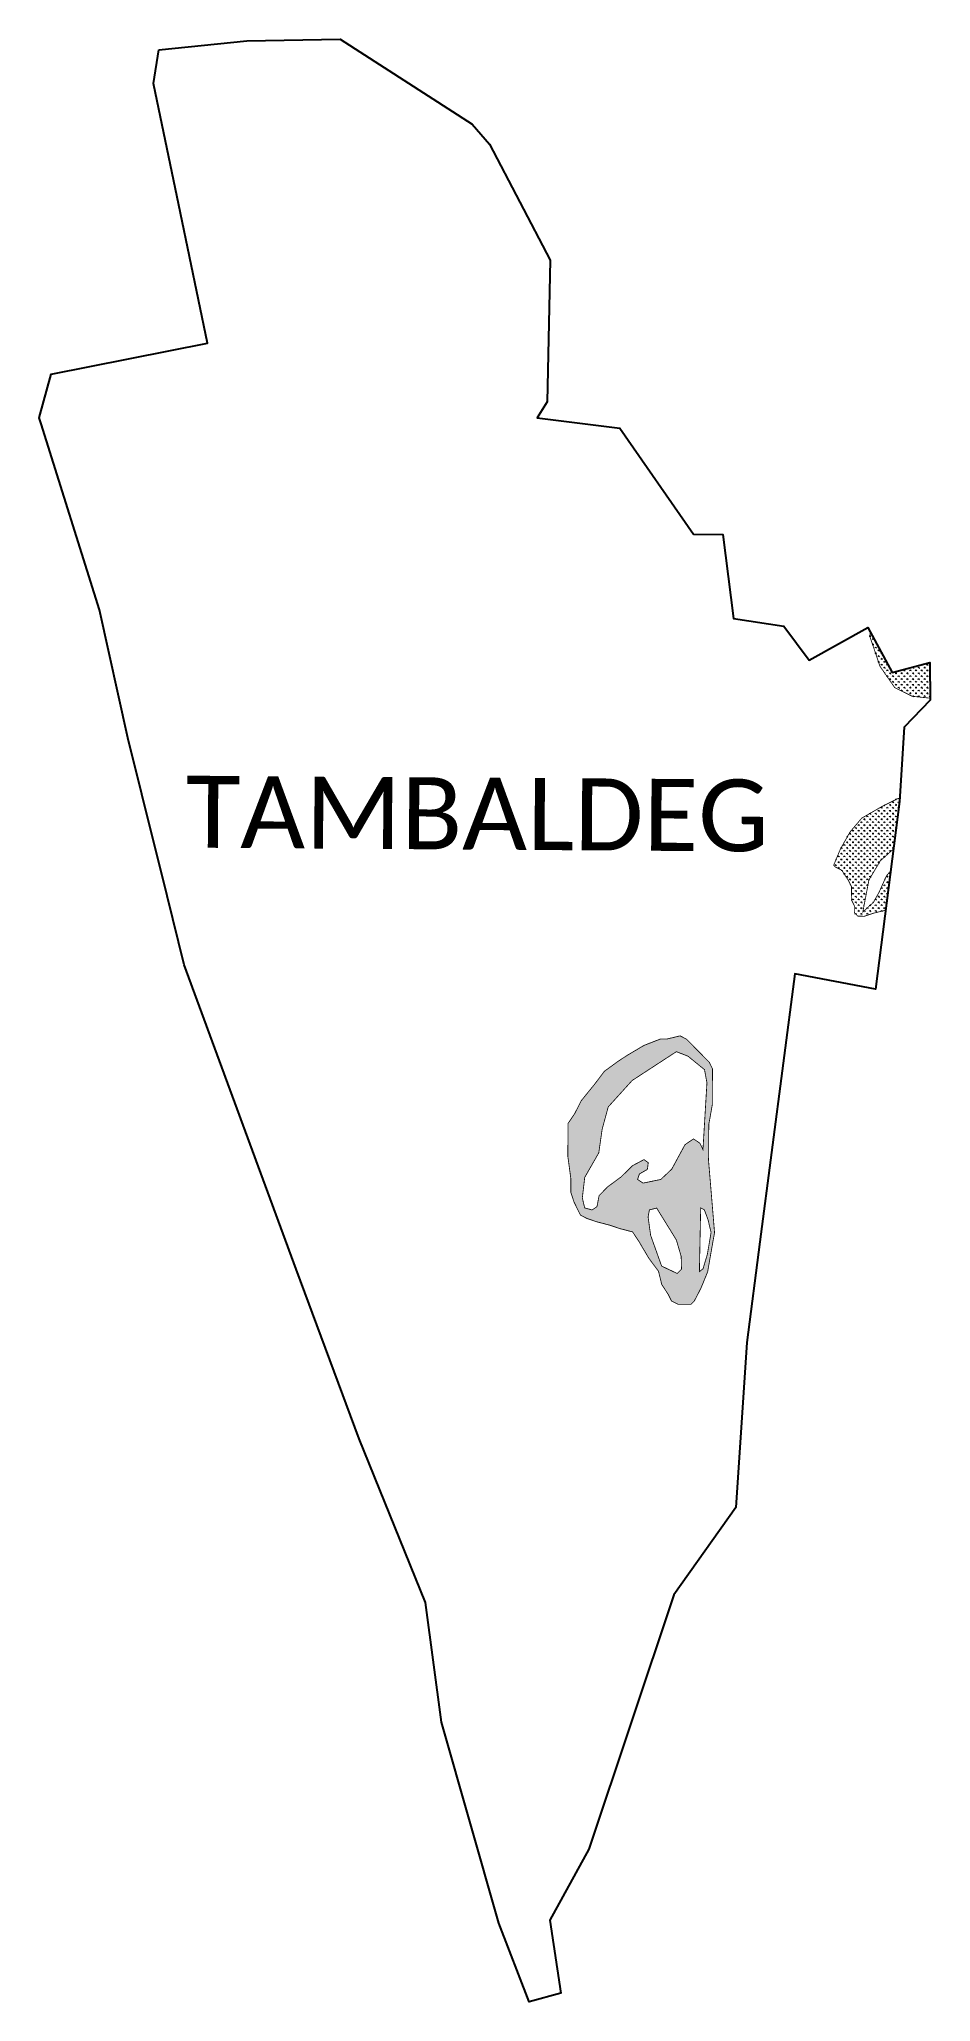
# Model space of a CAD drawing. Header units: metres. Extents: x 329589 to 330690, y 1799874 to 1802297.
import ezdxf

# ---------------------------------------------------------------- set-up
doc = ezdxf.new("R2010")
doc.units = ezdxf.units.M
doc.layers.add('MANGROOVES BUFFER ZONE', color=120, linetype='Continuous')
doc.layers.add('VILLAGE NAME', color=250, linetype='Continuous')
pattern_1 = [(90, (0, 0), (-3.535533905, 3.535533905), [0.9375, -6.133567815]), (45, (0, 0), (-3.535533906, 3.535533906), [0.9375, -4.0625]), (135, (0, 0), (-3.535533906, -3.535533906), [0.9375, -4.0625])]

msp = doc.modelspace()

# ---------------------------------------------------------------- hatches: boundary and pattern name
at = {"layer": 'MANGROOVES BUFFER ZONE'}
h = msp.add_hatch(dxfattribs=at)
h.set_pattern_fill('GRASS', color=256, scale=5)
h.set_pattern_definition(pattern_1)
h.paths.add_polyline_path([(330641.8, 1801515), (330614.9, 1801564.9), (330614.4, 1801559.5), (330626.8, 1801522.8), (330645.1, 1801496.3), (330666.8, 1801485.6), (330689, 1801483.3), (330688.6, 1801527.4)])
h = msp.add_hatch(dxfattribs=at)
h.set_pattern_fill('GRASS', color=256, scale=5)
h.set_pattern_definition(pattern_1)
h.paths.add_polyline_path([(330667.2, 1801313.1), (330653.2, 1801286.1), (330634.8, 1801263.8), (330626, 1801244.2), (330618.8, 1801231.2), (330605.7, 1801219.3), (330613.2, 1801258.7), (330627.2, 1801282.4), (330646.6, 1801299.9)], flags=16)
h.paths.add_polyline_path([(330650.8, 1801355.7), (330651.1, 1801359.6), (330648.8, 1801359.3), (330628.9, 1801349.3), (330604.3, 1801335.1), (330589.9, 1801318.1), (330578, 1801296.9), (330569.7, 1801277), (330571.7, 1801274.9), (330579.7, 1801270.8), (330587.7, 1801258.6), (330591.7, 1801250.5), (330591.6, 1801234.4), (330595.6, 1801226.2), (330595.5, 1801218.2), (330599.5, 1801214.1), (330607.6, 1801214), (330619.7, 1801218), (330633.8, 1801221.4), (330640, 1801270.1), (330653.2, 1801286.1), (330667.2, 1801313.1), (330646.6, 1801299.9), (330643.4, 1801297)])
h = msp.add_hatch(dxfattribs=at)
h.set_pattern_fill('GRASS', color=256, scale=5)
h.set_pattern_definition(pattern_1)
h.paths.add_polyline_path([(330419, 1800867.9), (330415.3, 1800912.4), (330415.6, 1800956.9), (330419.9, 1800981.1), (330420, 1801001.3), (330420.1, 1801013.4), (330420.2, 1801025.5), (330416.2, 1801033.7), (330408.2, 1801041.8), (330396.2, 1801054), (330388.2, 1801062.2), (330380.1, 1801066.3), (330363.9, 1801062.4), (330355.8, 1801062.4), (330335.6, 1801054.5), (330315.3, 1801042.5), (330303.1, 1801034.5), (330286.8, 1801022.6), (330274.6, 1801006.5), (330258.3, 1800986.4), (330250.1, 1800970.3), (330241.9, 1800958.2), (330241.8, 1800942.1), (330241.6, 1800917.8), (330245.4, 1800889.5), (330245.3, 1800873.3), (330249.2, 1800861.2), (330257.2, 1800845), (330265.2, 1800840.8), (330277.3, 1800836.7), (330293.4, 1800832.5), (330305.5, 1800828.4), (330321.6, 1800824.2), (330329.6, 1800812), (330341.6, 1800791.7), (330353.6, 1800775.5), (330357.5, 1800759.3), (330365.5, 1800747.1), (330369.5, 1800739), (330377.5, 1800734.9), (330385.6, 1800734.8), (330393.7, 1800734.8), (330397.7, 1800738.8), (330406, 1800754.9), (330414.2, 1800775), (330418.4, 1800799.2), (330422.7, 1800823.4)])
h.paths.add_polyline_path([(330290.4, 1800879.6), (330280.2, 1800869), (330277.6, 1800855.4), (330271.5, 1800851.3), (330262.5, 1800853.9), (330259.5, 1800866), (330262.5, 1800891.6), (330279.8, 1800921.8), (330284, 1800951.1), (330291.5, 1800978.6), (330320.9, 1801011.1), (330375.6, 1801046.8), (330389.9, 1801041.2), (330410.3, 1801024.6), (330413.3, 1801008.4), (330408.4, 1800925.9), (330404.6, 1800933.8), (330396.7, 1800939.1), (330386.2, 1800931.9), (330380.5, 1800921.4), (330369.9, 1800901.8), (330356.4, 1800889), (330334.5, 1800884.5), (330327.7, 1800889), (330330, 1800895.8), (330339.8, 1800901.4), (330340.9, 1800909.7), (330335.6, 1800913.5), (330321.3, 1800905.9), (330307.7, 1800892.4)], flags=16)
h.paths.add_polyline_path([(330342.3, 1800851.4), (330351.3, 1800853.6), (330375.5, 1800814.4), (330381.5, 1800794), (330381.9, 1800778.2), (330376.6, 1800772.9), (330357.4, 1800782), (330343.8, 1800820.1), (330340.7, 1800842.7)], flags=16)
h.paths.add_polyline_path([(330405.6, 1800853.9), (330410.1, 1800851.5), (330414.6, 1800839.4), (330418.4, 1800823.6), (330413.9, 1800796.9), (330408.5, 1800778.7), (330404, 1800775.2)], flags=16)

# ---------------------------------------------------------------- linework, layer by layer
at = {"color": 3}
msp.add_lwpolyline([(329737, 1802283.9), (329845.4, 1802295.2), (329960.8, 1802297), (330123.6, 1802192), (330144.8, 1802167.6), (330220, 1802024.3), (330216.1, 1801849.1), (330203.8, 1801829.6), (330305.7, 1801816.6), (330396.6, 1801685.9), (330433.1, 1801685.6), (330446.1, 1801581.7), (330508.1, 1801572.2), (330539.3, 1801530.2), (330612, 1801570.4), (330641.8, 1801515), (330688.6, 1801527.4), (330689, 1801480.8), (330656.9, 1801447.4), (330650.8, 1801355.7), (330621.4, 1801123.9), (330521.6, 1801143), (330478.7, 1800812), (330462.6, 1800687.7), (330449, 1800484), (330372.3, 1800376.1), (330267.4, 1800062.1), (330219.4, 1799974.4), (330233.1, 1799884), (330193.7, 1799873.6), (330156.3, 1799970.6), (330085.7, 1800218.7), (330066.1, 1800366.4), (329984, 1800568.9), (329906.3, 1800778.3), (329768.2, 1801154.1), (329747.1, 1801239.4), (329716, 1801364.7), (329698.6, 1801434.5), (329663.7, 1801592.4), (329591.5, 1801822.1), (329589.3, 1801829.3), (329603.8, 1801883.3), (329796.8, 1801921.7), (329763.6, 1802082.1), (329730.3, 1802242.5), (329737, 1802283.9)], dxfattribs=at)
at = {"layer": 'MANGROOVES BUFFER ZONE', "const_width": 1}
for points in [[(330614.9, 1801564.9), (330614.4, 1801559.5), (330626.8, 1801522.8), (330645.1, 1801496.3), (330666.8, 1801485.6), (330689, 1801483.3)], [(330651.1, 1801359.6), (330648.8, 1801359.3), (330628.9, 1801349.3), (330604.3, 1801335.1), (330589.9, 1801318.1), (330578, 1801296.9), (330569.7, 1801277), (330571.7, 1801274.9), (330579.7, 1801270.8), (330587.7, 1801258.6), (330591.7, 1801250.5), (330591.6, 1801234.4), (330595.6, 1801226.2), (330595.5, 1801218.2), (330599.5, 1801214.1), (330607.6, 1801214), (330619.7, 1801218), (330633.8, 1801221.4)], [(330640, 1801270.1), (330634.8, 1801263.8), (330626, 1801244.2), (330618.8, 1801231.2), (330605.7, 1801219.3), (330613.2, 1801258.7), (330627.2, 1801282.4), (330643.4, 1801297)]]:
    msp.add_lwpolyline(points, dxfattribs=at)
for points in [[(330419, 1800867.9), (330415.3, 1800912.4), (330415.6, 1800956.9), (330419.9, 1800981.1), (330420, 1801001.3), (330420.1, 1801013.4), (330420.2, 1801025.5), (330416.2, 1801033.7), (330408.2, 1801041.8), (330396.2, 1801054), (330388.2, 1801062.2), (330380.1, 1801066.3), (330363.9, 1801062.4), (330355.8, 1801062.4), (330335.6, 1801054.5), (330315.3, 1801042.5), (330303.1, 1801034.5), (330286.8, 1801022.6), (330274.6, 1801006.5), (330258.3, 1800986.4), (330250.1, 1800970.3), (330241.9, 1800958.2), (330241.8, 1800942.1), (330241.6, 1800917.8), (330245.4, 1800889.5), (330245.3, 1800873.3), (330249.2, 1800861.2), (330257.2, 1800845), (330265.2, 1800840.8), (330277.3, 1800836.7), (330293.4, 1800832.5), (330305.5, 1800828.4), (330321.6, 1800824.2), (330329.6, 1800812), (330341.6, 1800791.7), (330353.6, 1800775.5), (330357.5, 1800759.3), (330365.5, 1800747.1), (330369.5, 1800739), (330377.5, 1800734.9), (330385.6, 1800734.8), (330393.7, 1800734.8), (330397.7, 1800738.8), (330406, 1800754.9), (330414.2, 1800775), (330418.4, 1800799.2), (330422.7, 1800823.4), (330419, 1800867.9)], [(330290.4, 1800879.6), (330280.2, 1800869), (330277.6, 1800855.4), (330271.5, 1800851.3), (330262.5, 1800853.9), (330259.5, 1800866), (330262.5, 1800891.6), (330279.8, 1800921.8), (330284, 1800951.1), (330291.5, 1800978.6), (330320.9, 1801011.1), (330375.6, 1801046.8), (330389.9, 1801041.2), (330410.3, 1801024.6), (330413.3, 1801008.4), (330408.4, 1800925.9), (330404.6, 1800933.8), (330396.7, 1800939.1), (330386.2, 1800931.9), (330380.5, 1800921.4), (330369.9, 1800901.8), (330356.4, 1800889), (330334.5, 1800884.5), (330327.7, 1800889), (330330, 1800895.8), (330339.8, 1800901.4), (330340.9, 1800909.7), (330335.6, 1800913.5), (330321.3, 1800905.9), (330307.7, 1800892.4), (330290.4, 1800879.6)], [(330342.3, 1800851.4), (330351.3, 1800853.6), (330375.5, 1800814.4), (330381.5, 1800794), (330381.9, 1800778.2), (330376.6, 1800772.9), (330357.4, 1800782), (330343.8, 1800820.1), (330340.7, 1800842.7), (330342.3, 1800851.4)], [(330405.6, 1800853.9), (330410.1, 1800851.5), (330414.6, 1800839.4), (330418.4, 1800823.6), (330413.9, 1800796.9), (330408.5, 1800778.7), (330404, 1800775.2), (330405.6, 1800853.9)]]:
    msp.add_lwpolyline(points, close=True, dxfattribs=at)

# ---------------------------------------------------------------- texts
at = {"layer": 'VILLAGE NAME', "insert": (329770.3, 1801387.6), "char_height": 88.859, "attachment_point": 1, "rotation": 359.6139}
msp.add_mtext_dynamic_manual_height_columns('{\\fCalibri|b0|i0|c0|p34;TAMBALDEG}', width=876.845, gutter_width=444.3, heights=[0], dxfattribs=at)

doc.saveas('drawing.dxf')
